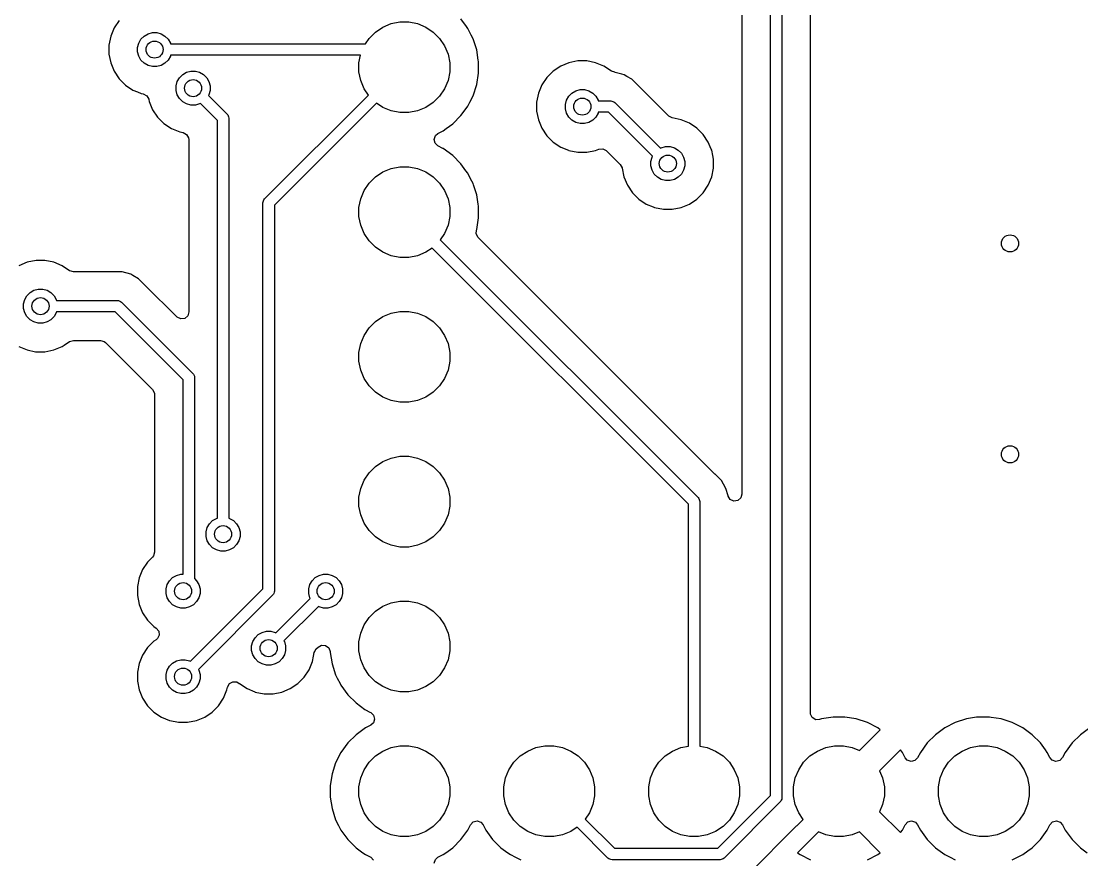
# Model space of a CAD drawing. Extents: x 2.56 to 8.39, y -5.65 to -1.26.
# Drawn here: x 4.908 to 5.64, y -5.107 to -4.528 of the extents above; entities that cross this region are included whole.
import ezdxf

# ---------------------------------------------------------------- set-up
doc = ezdxf.new("R2010")
doc.units = 0
doc.header["$MEASUREMENT"] = 0
doc.layers.add('BLACK', color=7, linetype='CONTINUOUS')

msp = doc.modelspace()

# ---------------------------------------------------------------- linework, layer by layer
at = {"layer": 'BLACK', "linetype": 'CONTINUOUS'}
for p, q in [((5.40545, -3.45236), (5.40545, -4.85422)), ((5.42516, -5.06247), (5.42516, -3.44886)), ((5.43303, -3.45049), (5.43303, -5.0641)), ((5.45274, -5.00532), (5.45274, -3.46067)), ((4.97552, -4.52715), (4.97207, -4.53232)), ((5.15246, -4.5351), (5.15759, -4.53167)), ((5.15759, -4.53167), (5.1633, -4.52931)), ((5.1633, -4.52931), (5.16935, -4.5281)), ((5.16935, -4.5281), (5.17553, -4.5281)), ((5.17553, -4.5281), (5.18158, -4.52931)), ((5.18158, -4.52931), (5.18729, -4.53167)), ((5.18729, -4.53167), (5.19242, -4.5351)), ((5.21527, -4.5313), (5.21149, -4.52609)), ((5.21623, -4.53261), (5.21527, -4.5313)), ((4.9697, -4.53805), (4.96848, -4.54414)), ((4.97207, -4.53232), (4.9697, -4.53805)), ((4.9697, -4.53805), (4.9697, -4.53805)), ((4.97207, -4.53232), (4.97207, -4.53232)), ((4.99063, -4.54005), (4.99281, -4.53787)), ((4.99281, -4.53787), (4.99548, -4.53633)), ((4.99548, -4.53633), (4.99846, -4.53553)), ((4.99846, -4.53553), (5.00154, -4.53553)), ((5.00154, -4.53553), (5.00452, -4.53633)), ((5.00452, -4.53633), (5.00719, -4.53787)), ((5.00719, -4.53787), (5.00937, -4.54005)), ((5.14809, -4.53947), (5.15246, -4.5351)), ((5.19242, -4.5351), (5.19679, -4.53947)), ((5.21856, -4.53719), (5.21623, -4.53261)), ((5.21989, -4.53979), (5.21856, -4.53719)), ((4.96848, -4.54414), (4.96848, -4.55035)), ((4.98829, -4.5457), (4.98909, -4.54272)), ((4.98829, -4.54879), (4.98829, -4.5457)), ((4.98909, -4.54272), (4.99063, -4.54005)), ((5.00937, -4.54005), (5.01091, -4.54272)), ((5.01091, -4.54272), (5.01107, -4.54331)), ((5.01107, -4.54331), (5.14553, -4.54331)), ((5.14553, -4.54331), (5.14809, -4.53947)), ((5.19679, -4.53947), (5.20022, -4.5446)), ((5.20022, -4.5446), (5.20258, -4.55031)), ((5.22238, -4.54746), (5.21989, -4.53979)), ((4.96848, -4.55035), (4.9697, -4.55644)), ((4.98909, -4.55176), (4.98829, -4.54879)), ((4.99063, -4.55443), (4.98909, -4.55176)), ((5.01091, -4.55176), (5.00937, -4.55443)), ((5.01107, -4.55118), (5.01091, -4.55176)), ((5.14213, -4.55118), (5.01107, -4.55118)), ((5.1411, -4.55636), (5.14213, -4.55118)), ((5.20258, -4.55031), (5.20379, -4.55636)), ((5.22349, -4.55449), (5.22238, -4.54746)), ((4.9697, -4.55644), (4.9697, -4.55644)), ((4.9697, -4.55644), (4.97207, -4.56217)), ((4.99281, -4.55661), (4.99063, -4.55443)), ((4.99548, -4.55816), (4.99281, -4.55661)), ((4.99846, -4.55895), (4.99548, -4.55816)), ((5.00154, -4.55895), (4.99846, -4.55895)), ((5.00452, -4.55816), (5.00154, -4.55895)), ((5.00719, -4.55661), (5.00452, -4.55816)), ((5.00937, -4.55443), (5.00719, -4.55661)), ((5.1411, -4.56254), (5.1411, -4.55636)), ((5.20379, -4.55636), (5.20379, -4.56254)), ((5.22364, -4.55542), (5.22349, -4.55449)), ((5.22364, -4.56348), (5.22364, -4.55542)), ((5.28035, -4.55869), (5.27519, -4.56213)), ((5.28608, -4.55631), (5.28035, -4.55869)), ((5.28035, -4.55869), (5.28035, -4.55869)), ((5.29217, -4.5551), (5.28608, -4.55631)), ((5.28608, -4.55631), (5.28608, -4.55631)), ((5.29838, -4.5551), (5.29217, -4.5551)), ((5.29217, -4.5551), (5.29217, -4.5551)), ((5.30447, -4.55631), (5.29838, -4.5551)), ((5.29838, -4.5551), (5.29838, -4.5551)), ((5.3102, -4.55869), (5.30447, -4.55631)), ((5.30447, -4.55631), (5.30447, -4.55631)), ((5.31539, -4.56215), (5.3102, -4.55869)), ((5.3102, -4.55869), (5.3102, -4.55869)), ((4.97207, -4.56217), (4.97207, -4.56217)), ((4.97207, -4.56217), (4.97552, -4.56733)), ((4.97552, -4.56733), (4.97552, -4.56733)), ((4.97552, -4.56733), (4.97991, -4.57172)), ((5.01569, -4.56933), (5.01723, -4.56666)), ((5.01723, -4.56666), (5.01941, -4.56448)), ((5.01941, -4.56448), (5.02208, -4.56294)), ((5.02208, -4.56294), (5.02506, -4.56214)), ((5.02506, -4.56214), (5.02815, -4.56214)), ((5.02815, -4.56214), (5.03112, -4.56294)), ((5.03112, -4.56294), (5.03379, -4.56448)), ((5.03379, -4.56448), (5.03597, -4.56666)), ((5.03597, -4.56666), (5.03752, -4.56933)), ((5.1423, -4.56859), (5.1411, -4.56254)), ((5.14466, -4.5743), (5.1423, -4.56859)), ((5.20258, -4.56859), (5.20022, -4.5743)), ((5.20379, -4.56254), (5.20258, -4.56859)), ((5.22238, -4.57144), (5.22364, -4.56348)), ((5.2708, -4.56652), (5.26735, -4.57169)), ((5.27519, -4.56213), (5.2708, -4.56652)), ((5.2708, -4.56652), (5.2708, -4.56652)), ((5.27519, -4.56213), (5.27519, -4.56213)), ((5.31546, -4.5622), (5.31539, -4.56215)), ((5.31776, -4.56287), (5.31546, -4.5622)), ((5.31776, -4.56293), (5.31776, -4.56287)), ((5.31807, -4.56297), (5.31776, -4.56293)), ((5.32261, -4.56419), (5.31807, -4.56297)), ((5.32409, -4.56458), (5.32261, -4.56419)), ((5.32606, -4.56572), (5.32409, -4.56458)), ((5.32948, -4.5677), (5.32606, -4.56572)), ((5.32606, -4.56572), (5.32606, -4.56572)), ((5.32606, -4.56572), (5.32606, -4.56572)), ((5.33416, -4.57238), (5.32948, -4.5677)), ((5.32948, -4.5677), (5.32948, -4.5677)), ((4.97991, -4.57172), (4.97991, -4.57172)), ((4.97991, -4.57172), (4.98507, -4.57517)), ((4.98507, -4.57517), (4.98507, -4.57517)), ((4.98507, -4.57517), (4.98818, -4.57646)), ((5.01489, -4.57231), (5.01569, -4.56933)), ((5.01489, -4.57539), (5.01489, -4.57231)), ((5.01569, -4.57837), (5.01489, -4.57539)), ((5.03752, -4.56933), (5.03831, -4.57231)), ((5.03831, -4.57539), (5.03752, -4.57837)), ((5.03831, -4.57231), (5.03831, -4.57539)), ((5.14761, -4.57871), (5.14466, -4.5743)), ((5.20022, -4.5743), (5.19679, -4.57943)), ((5.21989, -4.5791), (5.22238, -4.57144)), ((5.26735, -4.57169), (5.26497, -4.57742)), ((5.26735, -4.57169), (5.26735, -4.57169)), ((5.28809, -4.57724), (5.29076, -4.5757)), ((5.29076, -4.5757), (5.29373, -4.5749)), ((5.29373, -4.5749), (5.29682, -4.5749)), ((5.29682, -4.5749), (5.2998, -4.5757)), ((5.2998, -4.5757), (5.30247, -4.57724)), ((5.35491, -4.59313), (5.33416, -4.57238)), ((5.33416, -4.57238), (5.33416, -4.57238)), ((4.98818, -4.57646), (4.99081, -4.57755)), ((4.99081, -4.57755), (4.99219, -4.57782)), ((4.99219, -4.57782), (4.99463, -4.5791)), ((4.99463, -4.5791), (4.99599, -4.58149)), ((4.99599, -4.58149), (4.99602, -4.58166)), ((4.99602, -4.58166), (4.9963, -4.58304)), ((4.9963, -4.58304), (4.9963, -4.58304)), ((4.9963, -4.58304), (4.99867, -4.58878)), ((5.01723, -4.58104), (5.01569, -4.57837)), ((5.01941, -4.58322), (5.01723, -4.58104)), ((5.02208, -4.58476), (5.01941, -4.58322)), ((5.03752, -4.57837), (5.03721, -4.57889)), ((5.03721, -4.57889), (5.05007, -4.59174)), ((5.07596, -4.65037), (5.14761, -4.57871)), ((5.19679, -4.57943), (5.19242, -4.5838)), ((5.21765, -4.58351), (5.21989, -4.5791)), ((5.26497, -4.57742), (5.26376, -4.58351)), ((5.26497, -4.57742), (5.26497, -4.57742)), ((5.28357, -4.58507), (5.28436, -4.58209)), ((5.28436, -4.58209), (5.28591, -4.57942)), ((5.28591, -4.57942), (5.28809, -4.57724)), ((5.30247, -4.57724), (5.30465, -4.57942)), ((5.30465, -4.57942), (5.30619, -4.58209)), ((5.30619, -4.58209), (5.30634, -4.58268)), ((5.30634, -4.58268), (5.31496, -4.58268)), ((5.31496, -4.58268), (5.31573, -4.58275)), ((5.31573, -4.58275), (5.31715, -4.58334)), ((4.99867, -4.58878), (4.99867, -4.58878)), ((4.99867, -4.58878), (5.00212, -4.59394)), ((5.02506, -4.58556), (5.02208, -4.58476)), ((5.02815, -4.58556), (5.02506, -4.58556)), ((5.03112, -4.58476), (5.02815, -4.58556)), ((5.03165, -4.58446), (5.03112, -4.58476)), ((5.04335, -4.59616), (5.03165, -4.58446)), ((5.15318, -4.58428), (5.08268, -4.65478)), ((5.15759, -4.58723), (5.15318, -4.58428)), ((5.1633, -4.58959), (5.15759, -4.58723)), ((5.16935, -4.59079), (5.1633, -4.58959)), ((5.18158, -4.58959), (5.17553, -4.59079)), ((5.18729, -4.58723), (5.18158, -4.58959)), ((5.19242, -4.5838), (5.18729, -4.58723)), ((5.21149, -4.5928), (5.21442, -4.58878)), ((5.21442, -4.58878), (5.21623, -4.58628)), ((5.21623, -4.58628), (5.21765, -4.58351)), ((5.26376, -4.58351), (5.26376, -4.58972)), ((5.26376, -4.58972), (5.26497, -4.59581)), ((5.28357, -4.58816), (5.28357, -4.58507)), ((5.28436, -4.59113), (5.28357, -4.58816)), ((5.30634, -4.59055), (5.30619, -4.59113)), ((5.31333, -4.59055), (5.30634, -4.59055)), ((5.34372, -4.62094), (5.31333, -4.59055)), ((5.31715, -4.58334), (5.31774, -4.58383)), ((5.31774, -4.58383), (5.34929, -4.61537)), ((5.00212, -4.59394), (5.00212, -4.59394)), ((5.00212, -4.59394), (5.00651, -4.59833)), ((5.04335, -4.87082), (5.04335, -4.59616)), ((5.05007, -4.59174), (5.05056, -4.59234)), ((5.05056, -4.59234), (5.05114, -4.59376)), ((5.05114, -4.59376), (5.05122, -4.59453)), ((5.05122, -4.59453), (5.05122, -4.87082)), ((5.17553, -4.59079), (5.16935, -4.59079)), ((5.2058, -4.5985), (5.21149, -4.5928)), ((5.21149, -4.5928), (5.21149, -4.5928)), ((5.21149, -4.5928), (5.21149, -4.5928)), ((5.26497, -4.59581), (5.26497, -4.59581)), ((5.26497, -4.59581), (5.26735, -4.60154)), ((5.28591, -4.5938), (5.28436, -4.59113)), ((5.28809, -4.59598), (5.28591, -4.5938)), ((5.29076, -4.59753), (5.28809, -4.59598)), ((5.29373, -4.59832), (5.29076, -4.59753)), ((5.2998, -4.59753), (5.29682, -4.59832)), ((5.30247, -4.59598), (5.2998, -4.59753)), ((5.30465, -4.5938), (5.30247, -4.59598)), ((5.30619, -4.59113), (5.30465, -4.5938)), ((5.35497, -4.59319), (5.35491, -4.59313)), ((5.35741, -4.59446), (5.35497, -4.59319)), ((5.36352, -4.59568), (5.35741, -4.59446)), ((5.36926, -4.59806), (5.36352, -4.59568)), ((5.36352, -4.59568), (5.36352, -4.59568)), ((5.00651, -4.59833), (5.00651, -4.59833)), ((5.00651, -4.59833), (5.01168, -4.60178)), ((5.01168, -4.60178), (5.01168, -4.60178)), ((5.01168, -4.60178), (5.01741, -4.60415)), ((5.01741, -4.60415), (5.01741, -4.60415)), ((5.01741, -4.60415), (5.01971, -4.60461)), ((5.01971, -4.60461), (5.02215, -4.60589)), ((5.19385, -4.60664), (5.19563, -4.6051)), ((5.19563, -4.6051), (5.19928, -4.60324)), ((5.19928, -4.60324), (5.20129, -4.60178)), ((5.20129, -4.60178), (5.2058, -4.5985)), ((5.2058, -4.5985), (5.2058, -4.5985)), ((5.2058, -4.5985), (5.2058, -4.5985)), ((5.26735, -4.60154), (5.26735, -4.60154)), ((5.26735, -4.60154), (5.2708, -4.6067)), ((5.29682, -4.59832), (5.29373, -4.59832)), ((5.37442, -4.6015), (5.36926, -4.59806)), ((5.36926, -4.59806), (5.36926, -4.59806)), ((5.37881, -4.60589), (5.37442, -4.6015)), ((5.37442, -4.6015), (5.37442, -4.6015)), ((5.02215, -4.60589), (5.02351, -4.60828)), ((5.02351, -4.60828), (5.02364, -4.6094)), ((5.02364, -4.6094), (5.02364, -4.72842)), ((5.19297, -4.60924), (5.19385, -4.60664)), ((5.19363, -4.61191), (5.19297, -4.60924)), ((5.19563, -4.6138), (5.19363, -4.61191)), ((5.2708, -4.6067), (5.2708, -4.6067)), ((5.2708, -4.6067), (5.27519, -4.61109)), ((5.27519, -4.61109), (5.27519, -4.61109)), ((5.27519, -4.61109), (5.28035, -4.61454)), ((5.38226, -4.61106), (5.37881, -4.60589)), ((5.37881, -4.60589), (5.37881, -4.60589)), ((5.38435, -4.61609), (5.38226, -4.61106)), ((5.38226, -4.61106), (5.38226, -4.61106)), ((5.19902, -4.61553), (5.19563, -4.6138)), ((5.19928, -4.61566), (5.19902, -4.61553)), ((5.2058, -4.62039), (5.19928, -4.61566)), ((5.28035, -4.61454), (5.28035, -4.61454)), ((5.28035, -4.61454), (5.28577, -4.61679)), ((5.28577, -4.61679), (5.28608, -4.61692)), ((5.28608, -4.61692), (5.29217, -4.61813)), ((5.29217, -4.61813), (5.29217, -4.61813)), ((5.29217, -4.61813), (5.29217, -4.61813)), ((5.29217, -4.61813), (5.29838, -4.61813)), ((5.29838, -4.61813), (5.30447, -4.61692)), ((5.29838, -4.61813), (5.29838, -4.61813)), ((5.30447, -4.61692), (5.30666, -4.61601)), ((5.30666, -4.61601), (5.3094, -4.61572)), ((5.3094, -4.61572), (5.31186, -4.61695)), ((5.31186, -4.61695), (5.31198, -4.61707)), ((5.31198, -4.61707), (5.32147, -4.62656)), ((5.34929, -4.61537), (5.34981, -4.61507)), ((5.34981, -4.61507), (5.35279, -4.61427)), ((5.35279, -4.61427), (5.35587, -4.61427)), ((5.35587, -4.61427), (5.35885, -4.61507)), ((5.35885, -4.61507), (5.36152, -4.61661)), ((5.36152, -4.61661), (5.3637, -4.61879)), ((5.3637, -4.61879), (5.36524, -4.62146)), ((5.38464, -4.61679), (5.38435, -4.61609)), ((5.38535, -4.6204), (5.38464, -4.61679)), ((5.21149, -4.62609), (5.2058, -4.62039)), ((5.21496, -4.63087), (5.21149, -4.62609)), ((5.32147, -4.62656), (5.32279, -4.62898)), ((5.34262, -4.62444), (5.34342, -4.62146)), ((5.34262, -4.62753), (5.34262, -4.62444)), ((5.34342, -4.62146), (5.34372, -4.62094)), ((5.36524, -4.62146), (5.36604, -4.62444)), ((5.36604, -4.62444), (5.36604, -4.62753)), ((5.38585, -4.62288), (5.38535, -4.6204)), ((5.38585, -4.62909), (5.38585, -4.62288)), ((5.38585, -4.62288), (5.38585, -4.62288)), ((5.38585, -4.62288), (5.38585, -4.62288)), ((5.15246, -4.6351), (5.15759, -4.63167)), ((5.15759, -4.63167), (5.1633, -4.62931)), ((5.1633, -4.62931), (5.16935, -4.6281)), ((5.16935, -4.6281), (5.17553, -4.6281)), ((5.17553, -4.6281), (5.18158, -4.62931)), ((5.18158, -4.62931), (5.18729, -4.63167)), ((5.18729, -4.63167), (5.19242, -4.6351)), ((5.21623, -4.63261), (5.21496, -4.63087)), ((5.2182, -4.63648), (5.21623, -4.63261)), ((5.32279, -4.62898), (5.32281, -4.62906)), ((5.32281, -4.62906), (5.32403, -4.63518)), ((5.34342, -4.6305), (5.34262, -4.62753)), ((5.34496, -4.63317), (5.34342, -4.6305)), ((5.34714, -4.63535), (5.34496, -4.63317)), ((5.3637, -4.63317), (5.36152, -4.63535)), ((5.36524, -4.6305), (5.3637, -4.63317)), ((5.36604, -4.62753), (5.36524, -4.6305)), ((5.38464, -4.63518), (5.38585, -4.62909)), ((5.14466, -4.6446), (5.14809, -4.63947)), ((5.14809, -4.63947), (5.15246, -4.6351)), ((5.19242, -4.6351), (5.19679, -4.63947)), ((5.19679, -4.63947), (5.20022, -4.6446)), ((5.21989, -4.63979), (5.2182, -4.63648)), ((5.22015, -4.64059), (5.21989, -4.63979)), ((5.21989, -4.63979), (5.21989, -4.63979)), ((5.21989, -4.63979), (5.21989, -4.63979)), ((5.22238, -4.64746), (5.22015, -4.64059)), ((5.32403, -4.63518), (5.32403, -4.63518)), ((5.32403, -4.63518), (5.3264, -4.64091)), ((5.3264, -4.64091), (5.3264, -4.64091)), ((5.3264, -4.64091), (5.32985, -4.64607)), ((5.34981, -4.6369), (5.34714, -4.63535)), ((5.35279, -4.63769), (5.34981, -4.6369)), ((5.35587, -4.63769), (5.35279, -4.63769)), ((5.35885, -4.6369), (5.35587, -4.63769)), ((5.36152, -4.63535), (5.35885, -4.6369)), ((5.37881, -4.64607), (5.38226, -4.64091)), ((5.38226, -4.64091), (5.38464, -4.63518)), ((5.1423, -4.65031), (5.14466, -4.6446)), ((5.20022, -4.6446), (5.20258, -4.65031)), ((5.2234, -4.65391), (5.22238, -4.64746)), ((5.32985, -4.64607), (5.32985, -4.64607)), ((5.32985, -4.64607), (5.33424, -4.65046)), ((5.37442, -4.65046), (5.37881, -4.64607)), ((5.0748, -4.65315), (5.07488, -4.65238)), ((5.0748, -4.91963), (5.0748, -4.65315)), ((5.07488, -4.65238), (5.07547, -4.65096)), ((5.07547, -4.65096), (5.07596, -4.65037)), ((5.08268, -4.65478), (5.08268, -4.92126)), ((5.1411, -4.65636), (5.1423, -4.65031)), ((5.1411, -4.66254), (5.1411, -4.65636)), ((5.20258, -4.65031), (5.20379, -4.65636)), ((5.20379, -4.65636), (5.20379, -4.66254)), ((5.22364, -4.65542), (5.2234, -4.65391)), ((5.22364, -4.66348), (5.22364, -4.65542)), ((5.33424, -4.65046), (5.33424, -4.65046)), ((5.33424, -4.65046), (5.3394, -4.65391)), ((5.3394, -4.65391), (5.3394, -4.65391)), ((5.3394, -4.65391), (5.34413, -4.65587)), ((5.34413, -4.65587), (5.34514, -4.65629)), ((5.34514, -4.65629), (5.35123, -4.6575)), ((5.35743, -4.6575), (5.36352, -4.65629)), ((5.36352, -4.65629), (5.36926, -4.65391)), ((5.36926, -4.65391), (5.37442, -4.65046)), ((5.1423, -4.66859), (5.1411, -4.66254)), ((5.20379, -4.66254), (5.20258, -4.66859)), ((5.22238, -4.67144), (5.22364, -4.66348)), ((5.35123, -4.6575), (5.35123, -4.6575)), ((5.35123, -4.6575), (5.35123, -4.6575)), ((5.35123, -4.6575), (5.35743, -4.6575)), ((5.35743, -4.6575), (5.35743, -4.6575)), ((5.14466, -4.6743), (5.1423, -4.66859)), ((5.20258, -4.66859), (5.20022, -4.6743)), ((5.14809, -4.67943), (5.14466, -4.6743)), ((5.20022, -4.6743), (5.19727, -4.67871)), ((5.22207, -4.67455), (5.2222, -4.672)), ((5.22339, -4.67696), (5.22207, -4.67455)), ((5.2222, -4.672), (5.22238, -4.67144)), ((5.38679, -4.84036), (5.22339, -4.67696)), ((5.15246, -4.6838), (5.14809, -4.67943)), ((5.15759, -4.68723), (5.15246, -4.6838)), ((5.1917, -4.68428), (5.18729, -4.68723)), ((5.3685, -4.86108), (5.1917, -4.68428)), ((5.19727, -4.67871), (5.37522, -4.85666)), ((4.91816, -4.69289), (4.91207, -4.6941)), ((4.92436, -4.69289), (4.91816, -4.69289)), ((4.91816, -4.69289), (4.91816, -4.69289)), ((4.93045, -4.6941), (4.92436, -4.69289)), ((4.92436, -4.69289), (4.92436, -4.69289)), ((5.1633, -4.68959), (5.15759, -4.68723)), ((5.16935, -4.69079), (5.1633, -4.68959)), ((5.17553, -4.69079), (5.16935, -4.69079)), ((5.18158, -4.68959), (5.17553, -4.69079)), ((5.18729, -4.68723), (5.18158, -4.68959)), ((4.91207, -4.6941), (4.90633, -4.69648)), ((4.91207, -4.6941), (4.91207, -4.6941)), ((4.93619, -4.69648), (4.93045, -4.6941)), ((4.93045, -4.6941), (4.93045, -4.6941)), ((4.94137, -4.69994), (4.93619, -4.69648)), ((4.93619, -4.69648), (4.93619, -4.69648)), ((4.94145, -4.69999), (4.94137, -4.69994)), ((4.94409, -4.70077), (4.94145, -4.69999)), ((4.971, -4.70077), (4.94409, -4.70077)), ((4.97129, -4.70077), (4.971, -4.70077)), ((4.971, -4.70077), (4.971, -4.70077)), ((4.97752, -4.70077), (4.97129, -4.70077)), ((4.98353, -4.70238), (4.97752, -4.70077)), ((4.98502, -4.70324), (4.98353, -4.70238)), ((4.98892, -4.70549), (4.98502, -4.70324)), ((4.9936, -4.71017), (4.98892, -4.70549)), ((4.98892, -4.70549), (4.98892, -4.70549)), ((4.91189, -4.71722), (4.91407, -4.71504)), ((4.91407, -4.71504), (4.91674, -4.7135)), ((4.91674, -4.7135), (4.91972, -4.7127)), ((4.91972, -4.7127), (4.9228, -4.7127)), ((4.9228, -4.7127), (4.92578, -4.7135)), ((4.92578, -4.7135), (4.92845, -4.71504)), ((4.92845, -4.71504), (4.93063, -4.71722)), ((5.01531, -4.73188), (4.9936, -4.71017)), ((4.9936, -4.71017), (4.9936, -4.71017)), ((4.90955, -4.72287), (4.91035, -4.71989)), ((4.91035, -4.71989), (4.91189, -4.71722)), ((4.93063, -4.71722), (4.93217, -4.71989)), ((4.93217, -4.71989), (4.93233, -4.72047)), ((4.93233, -4.72047), (4.97441, -4.72047)), ((4.97441, -4.72047), (4.97518, -4.72055)), ((4.97518, -4.72055), (4.97659, -4.72114)), ((4.97659, -4.72114), (4.97719, -4.72163)), ((4.97719, -4.72163), (5.02645, -4.77088)), ((4.90955, -4.72595), (4.90955, -4.72287)), ((4.91035, -4.72893), (4.90955, -4.72595)), ((4.91189, -4.7316), (4.91035, -4.72893)), ((4.93217, -4.72893), (4.93063, -4.7316)), ((4.93233, -4.72835), (4.93217, -4.72893)), ((4.97278, -4.72835), (4.93233, -4.72835)), ((5.01972, -4.77529), (4.97278, -4.72835)), ((5.02364, -4.72842), (5.02287, -4.73106)), ((5.15759, -4.73167), (5.1633, -4.72931)), ((5.1633, -4.72931), (5.16935, -4.7281)), ((5.16935, -4.7281), (5.17553, -4.7281)), ((5.17553, -4.7281), (5.18158, -4.72931)), ((5.18158, -4.72931), (5.18729, -4.73167)), ((4.91407, -4.73378), (4.91189, -4.7316)), ((4.91674, -4.73532), (4.91407, -4.73378)), ((4.91972, -4.73612), (4.91674, -4.73532)), ((4.9228, -4.73612), (4.91972, -4.73612)), ((4.92578, -4.73532), (4.9228, -4.73612)), ((4.92845, -4.73378), (4.92578, -4.73532)), ((4.93063, -4.7316), (4.92845, -4.73378)), ((5.01556, -4.73211), (5.01531, -4.73188)), ((5.01807, -4.73326), (5.01556, -4.73211)), ((5.02079, -4.73286), (5.01807, -4.73326)), ((5.02287, -4.73106), (5.02079, -4.73286)), ((5.14809, -4.73947), (5.15246, -4.7351)), ((5.15246, -4.7351), (5.15759, -4.73167)), ((5.18729, -4.73167), (5.19242, -4.7351)), ((5.19242, -4.7351), (5.19679, -4.73947)), ((5.14466, -4.7446), (5.14809, -4.73947)), ((5.19679, -4.73947), (5.20022, -4.7446)), ((4.93619, -4.75234), (4.93755, -4.75143)), ((4.93755, -4.75143), (4.94137, -4.74887)), ((4.94137, -4.74887), (4.944, -4.74805)), ((4.944, -4.74805), (4.94409, -4.74805)), ((4.94409, -4.74805), (4.96259, -4.74805)), ((4.96259, -4.74805), (4.96523, -4.74883)), ((4.96523, -4.74883), (4.96604, -4.74948)), ((4.96604, -4.74948), (4.99859, -4.78203)), ((5.1411, -4.75636), (5.1423, -4.75031)), ((5.1423, -4.75031), (5.14466, -4.7446)), ((5.20022, -4.7446), (5.20258, -4.75031)), ((5.20258, -4.75031), (5.20379, -4.75636)), ((4.90633, -4.75234), (4.91207, -4.75471)), ((4.91207, -4.75471), (4.91207, -4.75471)), ((4.91207, -4.75471), (4.91788, -4.75587)), ((4.91788, -4.75587), (4.91816, -4.75593)), ((4.91816, -4.75593), (4.91816, -4.75593)), ((4.91816, -4.75593), (4.91816, -4.75593)), ((4.91816, -4.75593), (4.92436, -4.75593)), ((4.92436, -4.75593), (4.93045, -4.75471)), ((4.92436, -4.75593), (4.92436, -4.75593)), ((4.93045, -4.75471), (4.93516, -4.75276)), ((4.93516, -4.75276), (4.93619, -4.75234)), ((4.93619, -4.75234), (4.93619, -4.75234)), ((4.93619, -4.75234), (4.93619, -4.75234)), ((5.1411, -4.76254), (5.1411, -4.75636)), ((5.20379, -4.75636), (5.20379, -4.76254)), ((5.1423, -4.76859), (5.1411, -4.76254)), ((5.20379, -4.76254), (5.20258, -4.76859)), ((5.02645, -4.77088), (5.02693, -4.77148)), ((5.02693, -4.77148), (5.02752, -4.7729)), ((5.02752, -4.7729), (5.0276, -4.77366)), ((5.14466, -4.7743), (5.1423, -4.76859)), ((5.20258, -4.76859), (5.20022, -4.7743)), ((5.01972, -4.90955), (5.01972, -4.77529)), ((5.0276, -4.77366), (5.0276, -4.91261)), ((5.14809, -4.77943), (5.14466, -4.7743)), ((5.15246, -4.7838), (5.14809, -4.77943)), ((5.19679, -4.77943), (5.19242, -4.7838)), ((5.20022, -4.7743), (5.19679, -4.77943)), ((4.99859, -4.78203), (4.99991, -4.78444)), ((4.99991, -4.78444), (5.00002, -4.78548)), ((5.00002, -4.78548), (5.00002, -4.89433)), ((5.15759, -4.78723), (5.15246, -4.7838)), ((5.1633, -4.78959), (5.15759, -4.78723)), ((5.18729, -4.78723), (5.18158, -4.78959)), ((5.19242, -4.7838), (5.18729, -4.78723)), ((5.16935, -4.79079), (5.1633, -4.78959)), ((5.17553, -4.79079), (5.16935, -4.79079)), ((5.18158, -4.78959), (5.17553, -4.79079)), ((5.15246, -4.8351), (5.15759, -4.83167)), ((5.15759, -4.83167), (5.1633, -4.82931)), ((5.1633, -4.82931), (5.16935, -4.8281)), ((5.16935, -4.8281), (5.17553, -4.8281)), ((5.17553, -4.8281), (5.18158, -4.82931)), ((5.18158, -4.82931), (5.18729, -4.83167)), ((5.18729, -4.83167), (5.19242, -4.8351)), ((5.14466, -4.8446), (5.14809, -4.83947)), ((5.14809, -4.83947), (5.15246, -4.8351)), ((5.19242, -4.8351), (5.19679, -4.83947)), ((5.19679, -4.83947), (5.20022, -4.8446)), ((5.1423, -4.85031), (5.14466, -4.8446)), ((5.20022, -4.8446), (5.20258, -4.85031)), ((5.38696, -4.84053), (5.38679, -4.84036)), ((5.38679, -4.84036), (5.38679, -4.84036)), ((5.39136, -4.84493), (5.38696, -4.84053)), ((5.38696, -4.84053), (5.38696, -4.84053)), ((5.39278, -4.84739), (5.39136, -4.84493)), ((5.1411, -4.85636), (5.1423, -4.85031)), ((5.20258, -4.85031), (5.20379, -4.85636)), ((5.39447, -4.85032), (5.39278, -4.84739)), ((5.39586, -4.85549), (5.39447, -4.85032)), ((5.1411, -4.86254), (5.1411, -4.85636)), ((5.20379, -4.85636), (5.20379, -4.86254)), ((5.3685, -5.02827), (5.3685, -4.86108)), ((5.37522, -4.85666), (5.37571, -4.85726)), ((5.37571, -4.85726), (5.3763, -4.85868)), ((5.3763, -4.85868), (5.37638, -4.85945)), ((5.37638, -4.85945), (5.37638, -5.02827)), ((5.39589, -4.8556), (5.39586, -4.85549)), ((5.39737, -4.85791), (5.39589, -4.8556)), ((5.39988, -4.85906), (5.39737, -4.85791)), ((5.4026, -4.85866), (5.39988, -4.85906)), ((5.40468, -4.85686), (5.4026, -4.85866)), ((5.40545, -4.85422), (5.40468, -4.85686)), ((5.1423, -4.86859), (5.1411, -4.86254)), ((5.14466, -4.8743), (5.1423, -4.86859)), ((5.20258, -4.86859), (5.20022, -4.8743)), ((5.20379, -4.86254), (5.20258, -4.86859)), ((5.03637, -4.87737), (5.03791, -4.8747)), ((5.03791, -4.8747), (5.04009, -4.87252)), ((5.04009, -4.87252), (5.04276, -4.87098)), ((5.04276, -4.87098), (5.04335, -4.87082)), ((5.05122, -4.87082), (5.0518, -4.87098)), ((5.0518, -4.87098), (5.05447, -4.87252)), ((5.05447, -4.87252), (5.05665, -4.8747)), ((5.05665, -4.8747), (5.0582, -4.87737)), ((5.14809, -4.87943), (5.14466, -4.8743)), ((5.20022, -4.8743), (5.19679, -4.87943)), ((5.03557, -4.88035), (5.03637, -4.87737)), ((5.03557, -4.88343), (5.03557, -4.88035)), ((5.03637, -4.88641), (5.03557, -4.88343)), ((5.0582, -4.87737), (5.05899, -4.88035)), ((5.05899, -4.88343), (5.0582, -4.88641)), ((5.05899, -4.88035), (5.05899, -4.88343)), ((5.15246, -4.8838), (5.14809, -4.87943)), ((5.19679, -4.87943), (5.19242, -4.8838)), ((5.03791, -4.88908), (5.03637, -4.88641)), ((5.04009, -4.89126), (5.03791, -4.88908)), ((5.05665, -4.88908), (5.05447, -4.89126)), ((5.0582, -4.88641), (5.05665, -4.88908)), ((5.15759, -4.88723), (5.15246, -4.8838)), ((5.1633, -4.88959), (5.15759, -4.88723)), ((5.16935, -4.89079), (5.1633, -4.88959)), ((5.18158, -4.88959), (5.17553, -4.89079)), ((5.18729, -4.88723), (5.18158, -4.88959)), ((5.19242, -4.8838), (5.18729, -4.88723)), ((4.99859, -4.89779), (4.99521, -4.90117)), ((4.99924, -4.89697), (4.99859, -4.89779)), ((5.00002, -4.89433), (4.99924, -4.89697)), ((5.04276, -4.8928), (5.04009, -4.89126)), ((5.04574, -4.8936), (5.04276, -4.8928)), ((5.04883, -4.8936), (5.04574, -4.8936)), ((5.0518, -4.8928), (5.04883, -4.8936)), ((5.05447, -4.89126), (5.0518, -4.8928)), ((5.17553, -4.89079), (5.16935, -4.89079)), ((4.99521, -4.90117), (4.99176, -4.90633)), ((4.99521, -4.90117), (4.99521, -4.90117)), ((4.98938, -4.91207), (4.98817, -4.91816)), ((4.99176, -4.90633), (4.98938, -4.91207)), ((4.98938, -4.91207), (4.98938, -4.91207)), ((4.99176, -4.90633), (4.99176, -4.90633)), ((5.01031, -4.91407), (5.01249, -4.91189)), ((5.01249, -4.91189), (5.01517, -4.91035)), ((5.01517, -4.91035), (5.01814, -4.90955)), ((5.01814, -4.90955), (5.01972, -4.90955)), ((5.0276, -4.91261), (5.02906, -4.91407)), ((5.10874, -4.91407), (5.11092, -4.91189)), ((5.11092, -4.91189), (5.11359, -4.91035)), ((5.11359, -4.91035), (5.11657, -4.90955)), ((5.11657, -4.90955), (5.11965, -4.90955)), ((5.11965, -4.90955), (5.12263, -4.91035)), ((5.12263, -4.91035), (5.1253, -4.91189)), ((5.1253, -4.91189), (5.12748, -4.91407)), ((4.98817, -4.91816), (4.98817, -4.92436)), ((5.00798, -4.91972), (5.00877, -4.91674)), ((5.00798, -4.9228), (5.00798, -4.91972)), ((5.00877, -4.91674), (5.01031, -4.91407)), ((5.02473, -4.9697), (5.0748, -4.91963)), ((5.02906, -4.91407), (5.0306, -4.91674)), ((5.0306, -4.91674), (5.03139, -4.91972)), ((5.03139, -4.91972), (5.03139, -4.9228)), ((5.1064, -4.91972), (5.1072, -4.91674)), ((5.1064, -4.9228), (5.1064, -4.91972)), ((5.1072, -4.91674), (5.10874, -4.91407)), ((5.12748, -4.91407), (5.12902, -4.91674)), ((5.12902, -4.91674), (5.12982, -4.91972)), ((5.12982, -4.91972), (5.12982, -4.9228)), ((4.98817, -4.92436), (4.98938, -4.93045)), ((5.00877, -4.92578), (5.00798, -4.9228)), ((5.01031, -4.92845), (5.00877, -4.92578)), ((5.0306, -4.92578), (5.02906, -4.92845)), ((5.08152, -4.92404), (5.0303, -4.97527)), ((5.03139, -4.9228), (5.0306, -4.92578)), ((5.08201, -4.92345), (5.08152, -4.92404)), ((5.08228, -4.9228), (5.08201, -4.92345)), ((5.0826, -4.92203), (5.08228, -4.9228)), ((5.08268, -4.92126), (5.0826, -4.92203)), ((5.08378, -4.95002), (5.1075, -4.9263)), ((5.1072, -4.92578), (5.1064, -4.9228)), ((5.1075, -4.9263), (5.1072, -4.92578)), ((5.12902, -4.92578), (5.12748, -4.92845)), ((5.12982, -4.9228), (5.12902, -4.92578)), ((4.98938, -4.93045), (4.98938, -4.93045)), ((4.98938, -4.93045), (4.99176, -4.93619)), ((5.01249, -4.93063), (5.01031, -4.92845)), ((5.01517, -4.93217), (5.01249, -4.93063)), ((5.01814, -4.93297), (5.01517, -4.93217)), ((5.02123, -4.93297), (5.01814, -4.93297)), ((5.0242, -4.93217), (5.02123, -4.93297)), ((5.02688, -4.93063), (5.0242, -4.93217)), ((5.02906, -4.92845), (5.02688, -4.93063)), ((5.11307, -4.93187), (5.08935, -4.95559)), ((5.11359, -4.93217), (5.11307, -4.93187)), ((5.11657, -4.93297), (5.11359, -4.93217)), ((5.11965, -4.93297), (5.11657, -4.93297)), ((5.12263, -4.93217), (5.11965, -4.93297)), ((5.1253, -4.93063), (5.12263, -4.93217)), ((5.12748, -4.92845), (5.1253, -4.93063)), ((5.15246, -4.9351), (5.15759, -4.93167)), ((5.15759, -4.93167), (5.1633, -4.92931)), ((5.1633, -4.92931), (5.16935, -4.9281)), ((5.16935, -4.9281), (5.17553, -4.9281)), ((5.17553, -4.9281), (5.18158, -4.92931)), ((5.18158, -4.92931), (5.18729, -4.93167)), ((5.18729, -4.93167), (5.19242, -4.9351)), ((4.99176, -4.93619), (4.99176, -4.93619)), ((4.99176, -4.93619), (4.99521, -4.94135)), ((4.99521, -4.94135), (4.99521, -4.94135)), ((4.99521, -4.94135), (4.99959, -4.94574)), ((5.14466, -4.9446), (5.14809, -4.93947)), ((5.14809, -4.93947), (5.15246, -4.9351)), ((5.19242, -4.9351), (5.19679, -4.93947)), ((5.19679, -4.93947), (5.20022, -4.9446)), ((4.99959, -4.94574), (5.00107, -4.94673)), ((5.00107, -4.94673), (5.00284, -4.94884)), ((5.00284, -4.94884), (5.00318, -4.95157)), ((5.07422, -4.94972), (5.0772, -4.94892)), ((5.0772, -4.94892), (5.08028, -4.94892)), ((5.08028, -4.94892), (5.08326, -4.94972)), ((5.1423, -4.95031), (5.14466, -4.9446)), ((5.20022, -4.9446), (5.20258, -4.95031)), ((4.99959, -4.95584), (4.99521, -4.96022)), ((5.00107, -4.95485), (4.99959, -4.95584)), ((5.00199, -4.95405), (5.00107, -4.95485)), ((5.00318, -4.95157), (5.00199, -4.95405)), ((5.06703, -4.95909), (5.06783, -4.95611)), ((5.06783, -4.95611), (5.06937, -4.95344)), ((5.06937, -4.95344), (5.07155, -4.95126)), ((5.07155, -4.95126), (5.07422, -4.94972)), ((5.08326, -4.94972), (5.08378, -4.95002)), ((5.08935, -4.95559), (5.08965, -4.95611)), ((5.08965, -4.95611), (5.09045, -4.95909)), ((5.1411, -4.95636), (5.1423, -4.95031)), ((5.1411, -4.96254), (5.1411, -4.95636)), ((5.20258, -4.95031), (5.20379, -4.95636)), ((5.20379, -4.95636), (5.20379, -4.96254)), ((4.99521, -4.96022), (4.99176, -4.96539)), ((4.99521, -4.96022), (4.99521, -4.96022)), ((5.06703, -4.96217), (5.06703, -4.95909)), ((5.06783, -4.96515), (5.06703, -4.96217)), ((5.09045, -4.96217), (5.08965, -4.96515)), ((5.09045, -4.95909), (5.09045, -4.96217)), ((5.10978, -4.96611), (5.11026, -4.96371)), ((5.11026, -4.96371), (5.11061, -4.96305)), ((5.11061, -4.96305), (5.11076, -4.96232)), ((5.11076, -4.96232), (5.1115, -4.96133)), ((5.1115, -4.96133), (5.11154, -4.96127)), ((5.11154, -4.96127), (5.1116, -4.96121)), ((5.1116, -4.96121), (5.11291, -4.9599)), ((5.11291, -4.9599), (5.11532, -4.95858)), ((5.11532, -4.95858), (5.11806, -4.95878)), ((5.11806, -4.95878), (5.12027, -4.96042)), ((5.12027, -4.96042), (5.12123, -4.963)), ((5.12123, -4.963), (5.12124, -4.96335)), ((5.12124, -4.96335), (5.12124, -4.96348)), ((5.12124, -4.96348), (5.12128, -4.96373)), ((5.12128, -4.96373), (5.1225, -4.97144)), ((5.1423, -4.96859), (5.1411, -4.96254)), ((5.20379, -4.96254), (5.20258, -4.96859)), ((4.98938, -4.97112), (4.98817, -4.97721)), ((4.99176, -4.96539), (4.98938, -4.97112)), ((4.98938, -4.97112), (4.98938, -4.97112)), ((4.99176, -4.96539), (4.99176, -4.96539)), ((5.01031, -4.97312), (5.01249, -4.97094)), ((5.01249, -4.97094), (5.01517, -4.9694)), ((5.01517, -4.9694), (5.01814, -4.96861)), ((5.01814, -4.96861), (5.02123, -4.96861)), ((5.02123, -4.96861), (5.0242, -4.9694)), ((5.0242, -4.9694), (5.02473, -4.9697)), ((5.06937, -4.96782), (5.06783, -4.96515)), ((5.07155, -4.97), (5.06937, -4.96782)), ((5.07422, -4.97154), (5.07155, -4.97)), ((5.08593, -4.97), (5.08326, -4.97154)), ((5.08811, -4.96782), (5.08593, -4.97)), ((5.08965, -4.96515), (5.08811, -4.96782)), ((5.10667, -4.97556), (5.10904, -4.96982)), ((5.10904, -4.96982), (5.10978, -4.96611)), ((5.14466, -4.9743), (5.1423, -4.96859)), ((5.20258, -4.96859), (5.20022, -4.9743)), ((4.98817, -4.97721), (4.98817, -4.98342)), ((5.00798, -4.97877), (5.00877, -4.9758)), ((5.00877, -4.9758), (5.01031, -4.97312)), ((5.0303, -4.97527), (5.0306, -4.9758)), ((5.0306, -4.9758), (5.03139, -4.97877)), ((5.0772, -4.97234), (5.07422, -4.97154)), ((5.08028, -4.97234), (5.0772, -4.97234)), ((5.08326, -4.97154), (5.08028, -4.97234)), ((5.10322, -4.98072), (5.10667, -4.97556)), ((5.1225, -4.97144), (5.12499, -4.9791)), ((5.14809, -4.97943), (5.14466, -4.9743)), ((5.20022, -4.9743), (5.19679, -4.97943)), ((4.98817, -4.98342), (4.98938, -4.98951)), ((5.00798, -4.98186), (5.00798, -4.97877)), ((5.00877, -4.98483), (5.00798, -4.98186)), ((5.01031, -4.98751), (5.00877, -4.98483)), ((5.0306, -4.98483), (5.02906, -4.98751)), ((5.03139, -4.98186), (5.0306, -4.98483)), ((5.03139, -4.97877), (5.03139, -4.98186)), ((5.05037, -4.98757), (5.05165, -4.98514)), ((5.05165, -4.98514), (5.05404, -4.98378)), ((5.05404, -4.98378), (5.05679, -4.98392)), ((5.05679, -4.98392), (5.05845, -4.98497)), ((5.05845, -4.98497), (5.05846, -4.98496)), ((5.05846, -4.98496), (5.05858, -4.98505)), ((5.05858, -4.98505), (5.05861, -4.98507)), ((5.05861, -4.98507), (5.05865, -4.98511)), ((5.05865, -4.98511), (5.05865, -4.98511)), ((5.05865, -4.98511), (5.06381, -4.98856)), ((5.09367, -4.98856), (5.09883, -4.98511)), ((5.09883, -4.98511), (5.10322, -4.98072)), ((5.12499, -4.9791), (5.12616, -4.9814)), ((5.12616, -4.9814), (5.12807, -4.98514)), ((5.12807, -4.98514), (5.12865, -4.98628)), ((5.15246, -4.9838), (5.14809, -4.97943)), ((5.15759, -4.98723), (5.15246, -4.9838)), ((5.19242, -4.9838), (5.18729, -4.98723)), ((5.19679, -4.97943), (5.19242, -4.9838)), ((4.98938, -4.98951), (4.98938, -4.98951)), ((4.98938, -4.98951), (4.99176, -4.99524)), ((5.01249, -4.98969), (5.01031, -4.98751)), ((5.01517, -4.99123), (5.01249, -4.98969)), ((5.01814, -4.99202), (5.01517, -4.99123)), ((5.02123, -4.99202), (5.01814, -4.99202)), ((5.0242, -4.99123), (5.02123, -4.99202)), ((5.02688, -4.98969), (5.0242, -4.99123)), ((5.02906, -4.98751), (5.02688, -4.98969)), ((5.04761, -4.99524), (5.04999, -4.98951)), ((5.04999, -4.98951), (5.05037, -4.98757)), ((5.06381, -4.98856), (5.06381, -4.98856)), ((5.06381, -4.98856), (5.06924, -4.99081)), ((5.06924, -4.99081), (5.06955, -4.99093)), ((5.06955, -4.99093), (5.07564, -4.99215)), ((5.07564, -4.99215), (5.07564, -4.99215)), ((5.07564, -4.99215), (5.07564, -4.99215)), ((5.07564, -4.99215), (5.08184, -4.99215)), ((5.08184, -4.99215), (5.08793, -4.99093)), ((5.08184, -4.99215), (5.08184, -4.99215)), ((5.08793, -4.99093), (5.09367, -4.98856)), ((5.12865, -4.98628), (5.13339, -4.9928)), ((5.13339, -4.9928), (5.13909, -4.9985)), ((5.1633, -4.98959), (5.15759, -4.98723)), ((5.16935, -4.99079), (5.1633, -4.98959)), ((5.17553, -4.99079), (5.16935, -4.99079)), ((5.18158, -4.98959), (5.17553, -4.99079)), ((5.18729, -4.98723), (5.18158, -4.98959)), ((4.99176, -4.99524), (4.99176, -4.99524)), ((4.99176, -4.99524), (4.99521, -5.00041)), ((4.99521, -5.00041), (4.99521, -5.00041)), ((4.99521, -5.00041), (4.99959, -5.00479)), ((5.03978, -5.00479), (5.04416, -5.00041)), ((5.04416, -5.00041), (5.04759, -4.99528)), ((5.04759, -4.99528), (5.04761, -4.99524)), ((5.04761, -4.99524), (5.04761, -4.99524)), ((5.04761, -4.99524), (5.04761, -4.99524)), ((5.13909, -4.9985), (5.14519, -5.00294)), ((4.99959, -5.00479), (4.99959, -5.00479)), ((4.99959, -5.00479), (5.00476, -5.00824)), ((5.03461, -5.00824), (5.03978, -5.00479)), ((5.14519, -5.00294), (5.14561, -5.00324)), ((5.14561, -5.00324), (5.14862, -5.00477)), ((5.14862, -5.00477), (5.14926, -5.0051)), ((5.14926, -5.0051), (5.15125, -5.00699)), ((5.15125, -5.00699), (5.15192, -5.00966)), ((5.45281, -5.00615), (5.45274, -5.00532)), ((5.45402, -5.00862), (5.45281, -5.00615)), ((5.00476, -5.00824), (5.00476, -5.00824)), ((5.00476, -5.00824), (5.01034, -5.01056)), ((5.01034, -5.01056), (5.01049, -5.01062)), ((5.01049, -5.01062), (5.01658, -5.01183)), ((5.01658, -5.01183), (5.01658, -5.01183)), ((5.01658, -5.01183), (5.01658, -5.01183)), ((5.01658, -5.01183), (5.02279, -5.01183)), ((5.02279, -5.01183), (5.02888, -5.01062)), ((5.02279, -5.01183), (5.02279, -5.01183)), ((5.02888, -5.01062), (5.03461, -5.00824)), ((5.14926, -5.0138), (5.14561, -5.01566)), ((5.15103, -5.01226), (5.14926, -5.0138)), ((5.15192, -5.00966), (5.15103, -5.01226)), ((5.45638, -5.01004), (5.45402, -5.00862)), ((5.45913, -5.00996), (5.45638, -5.01004)), ((5.46046, -5.00953), (5.45913, -5.00996)), ((5.46841, -5.00827), (5.46046, -5.00953)), ((5.46046, -5.00953), (5.46046, -5.00953)), ((5.47647, -5.00827), (5.46841, -5.00827)), ((5.48443, -5.00953), (5.47647, -5.00827)), ((5.49209, -5.01202), (5.48443, -5.00953)), ((5.49927, -5.01567), (5.49209, -5.01202)), ((5.55279, -5.012), (5.54561, -5.01566)), ((5.56045, -5.00951), (5.55279, -5.012)), ((5.56745, -5.0084), (5.56045, -5.00951)), ((5.56841, -5.00825), (5.56745, -5.0084)), ((5.57647, -5.00825), (5.56841, -5.00825)), ((5.57756, -5.00842), (5.57647, -5.00825)), ((5.58443, -5.00951), (5.57756, -5.00842)), ((5.5921, -5.012), (5.58443, -5.00951)), ((5.5967, -5.01435), (5.5921, -5.012)), ((5.59928, -5.01566), (5.5967, -5.01435)), ((5.13909, -5.02039), (5.13339, -5.02609)), ((5.14561, -5.01566), (5.13909, -5.02039)), ((5.48659, -5.03138), (5.50102, -5.01695)), ((5.49927, -5.01568), (5.49927, -5.01567)), ((5.50102, -5.01695), (5.49927, -5.01568)), ((5.50102, -5.01695), (5.50102, -5.01695)), ((5.53909, -5.02039), (5.53339, -5.02609)), ((5.54561, -5.01566), (5.53909, -5.02039)), ((5.6058, -5.02039), (5.59928, -5.01566)), ((5.59928, -5.01566), (5.59928, -5.01566)), ((5.59928, -5.01566), (5.59928, -5.01566)), ((5.61149, -5.02609), (5.6058, -5.02039)), ((5.63909, -5.02039), (5.63339, -5.02609)), ((5.64561, -5.01566), (5.63909, -5.02039)), ((5.13339, -5.02609), (5.12865, -5.03261)), ((5.15759, -5.03167), (5.1633, -5.02931)), ((5.1633, -5.02931), (5.16935, -5.0281)), ((5.16935, -5.0281), (5.17553, -5.0281)), ((5.17553, -5.0281), (5.18158, -5.02931)), ((5.18158, -5.02931), (5.18729, -5.03167)), ((5.25759, -5.03167), (5.2633, -5.02931)), ((5.2633, -5.02931), (5.26935, -5.0281)), ((5.26935, -5.0281), (5.27553, -5.0281)), ((5.27553, -5.0281), (5.28158, -5.02931)), ((5.28158, -5.02931), (5.28729, -5.03167)), ((5.35759, -5.03167), (5.3633, -5.02931)), ((5.3633, -5.02931), (5.3685, -5.02827)), ((5.37638, -5.02827), (5.38158, -5.02931)), ((5.38158, -5.02931), (5.38729, -5.03167)), ((5.45759, -5.03167), (5.4633, -5.02931)), ((5.4633, -5.02931), (5.46935, -5.0281)), ((5.46935, -5.0281), (5.47553, -5.0281)), ((5.47553, -5.0281), (5.48158, -5.02931)), ((5.48158, -5.02931), (5.48659, -5.03138)), ((5.53339, -5.02609), (5.52865, -5.03261)), ((5.55759, -5.03167), (5.5633, -5.02931)), ((5.5633, -5.02931), (5.56935, -5.0281)), ((5.56935, -5.0281), (5.57553, -5.0281)), ((5.57553, -5.0281), (5.58158, -5.02931)), ((5.58158, -5.02931), (5.58729, -5.03167)), ((5.61496, -5.03087), (5.61149, -5.02609)), ((5.63339, -5.02609), (5.62865, -5.03261)), ((5.12865, -5.03261), (5.12499, -5.03979)), ((5.14809, -5.03947), (5.15246, -5.0351)), ((5.15246, -5.0351), (5.15759, -5.03167)), ((5.18729, -5.03167), (5.19242, -5.0351)), ((5.19242, -5.0351), (5.19679, -5.03947)), ((5.24809, -5.03947), (5.25246, -5.0351)), ((5.25246, -5.0351), (5.25759, -5.03167)), ((5.28729, -5.03167), (5.29242, -5.0351)), ((5.29242, -5.0351), (5.29679, -5.03947)), ((5.34809, -5.03947), (5.35246, -5.0351)), ((5.35246, -5.0351), (5.35759, -5.03167)), ((5.38729, -5.03167), (5.39242, -5.0351)), ((5.39242, -5.0351), (5.39679, -5.03947)), ((5.44809, -5.03947), (5.45246, -5.0351)), ((5.45246, -5.0351), (5.45759, -5.03167)), ((5.51494, -5.03087), (5.50051, -5.0453)), ((5.51621, -5.03262), (5.51494, -5.03087)), ((5.51494, -5.03087), (5.51494, -5.03087)), ((5.51808, -5.03628), (5.51621, -5.03262)), ((5.51962, -5.03806), (5.51808, -5.03628)), ((5.52678, -5.03628), (5.52489, -5.03828)), ((5.52865, -5.03261), (5.52678, -5.03628)), ((5.54809, -5.03947), (5.55246, -5.0351)), ((5.55246, -5.0351), (5.55759, -5.03167)), ((5.58729, -5.03167), (5.59242, -5.0351)), ((5.59242, -5.0351), (5.59679, -5.03947)), ((5.61623, -5.03261), (5.61496, -5.03087)), ((5.61624, -5.03262), (5.61623, -5.03261)), ((5.61809, -5.03626), (5.61624, -5.03262)), ((5.61963, -5.03804), (5.61809, -5.03626)), ((5.62679, -5.03626), (5.6249, -5.03826)), ((5.62865, -5.03261), (5.62679, -5.03626)), ((5.12499, -5.03979), (5.1225, -5.04746)), ((5.14466, -5.0446), (5.14809, -5.03947)), ((5.19679, -5.03947), (5.20022, -5.0446)), ((5.24466, -5.0446), (5.24809, -5.03947)), ((5.29679, -5.03947), (5.30022, -5.0446)), ((5.34466, -5.0446), (5.34809, -5.03947)), ((5.39679, -5.03947), (5.40022, -5.0446)), ((5.44466, -5.0446), (5.44809, -5.03947)), ((5.52222, -5.03895), (5.51962, -5.03806)), ((5.52489, -5.03828), (5.52222, -5.03895)), ((5.54466, -5.0446), (5.54809, -5.03947)), ((5.59679, -5.03947), (5.60022, -5.0446)), ((5.62223, -5.03892), (5.61963, -5.03804)), ((5.6249, -5.03826), (5.62223, -5.03892)), ((5.1225, -5.04746), (5.12124, -5.05542)), ((5.1411, -5.05636), (5.1423, -5.05031)), ((5.1423, -5.05031), (5.14466, -5.0446)), ((5.20022, -5.0446), (5.20258, -5.05031)), ((5.20258, -5.05031), (5.20379, -5.05636)), ((5.2411, -5.05636), (5.2423, -5.05031)), ((5.2423, -5.05031), (5.24466, -5.0446)), ((5.30022, -5.0446), (5.30258, -5.05031)), ((5.30258, -5.05031), (5.30379, -5.05636)), ((5.3411, -5.05636), (5.3423, -5.05031)), ((5.3423, -5.05031), (5.34466, -5.0446)), ((5.40022, -5.0446), (5.40258, -5.05031)), ((5.40258, -5.05031), (5.40379, -5.05636)), ((5.4411, -5.05636), (5.4423, -5.05031)), ((5.4423, -5.05031), (5.44466, -5.0446)), ((5.50051, -5.0453), (5.50258, -5.05031)), ((5.50258, -5.05031), (5.50379, -5.05636)), ((5.5411, -5.05636), (5.5423, -5.05031)), ((5.5423, -5.05031), (5.54466, -5.0446)), ((5.60022, -5.0446), (5.60258, -5.05031)), ((5.60258, -5.05031), (5.60379, -5.05636)), ((5.12124, -5.05542), (5.12124, -5.06348)), ((5.1411, -5.06254), (5.1411, -5.05636)), ((5.20379, -5.05636), (5.20379, -5.06254)), ((5.2411, -5.06254), (5.2411, -5.05636)), ((5.30379, -5.05636), (5.30379, -5.06254)), ((5.3411, -5.06254), (5.3411, -5.05636)), ((5.40379, -5.05636), (5.40379, -5.06254)), ((5.4411, -5.06254), (5.4411, -5.05636)), ((5.50379, -5.05636), (5.50379, -5.06254)), ((5.5411, -5.06254), (5.5411, -5.05636)), ((5.60379, -5.05636), (5.60379, -5.06254)), ((5.12124, -5.06348), (5.1225, -5.07144)), ((5.1423, -5.06859), (5.1411, -5.06254)), ((5.20379, -5.06254), (5.20258, -5.06859)), ((5.2423, -5.06859), (5.2411, -5.06254)), ((5.30379, -5.06254), (5.30258, -5.06859)), ((5.3423, -5.06859), (5.3411, -5.06254)), ((5.38876, -5.09886), (5.42516, -5.06247)), ((5.40379, -5.06254), (5.40258, -5.06859)), ((5.43237, -5.06628), (5.43188, -5.06688)), ((5.43265, -5.0656), (5.43237, -5.06628)), ((5.43296, -5.06486), (5.43265, -5.0656)), ((5.43303, -5.0641), (5.43296, -5.06486)), ((5.4423, -5.06859), (5.4411, -5.06254)), ((5.50379, -5.06254), (5.50258, -5.06859)), ((5.5423, -5.06859), (5.5411, -5.06254)), ((5.60379, -5.06254), (5.60258, -5.06859)), ((5.1225, -5.07144), (5.12499, -5.0791)), ((5.14466, -5.0743), (5.1423, -5.06859)), ((5.20258, -5.06859), (5.20022, -5.0743)), ((5.24466, -5.0743), (5.2423, -5.06859)), ((5.30258, -5.06859), (5.30022, -5.0743)), ((5.34466, -5.0743), (5.3423, -5.06859)), ((5.43188, -5.06688), (5.39318, -5.10558)), ((5.40258, -5.06859), (5.40022, -5.0743)), ((5.44466, -5.0743), (5.4423, -5.06859)), ((5.50258, -5.06859), (5.50051, -5.0736)), ((5.50051, -5.0736), (5.51494, -5.08803)), ((5.54466, -5.0743), (5.5423, -5.06859)), ((5.60258, -5.06859), (5.60022, -5.0743)), ((5.12499, -5.0791), (5.12698, -5.08301)), ((5.14809, -5.07943), (5.14466, -5.0743)), ((5.15246, -5.0838), (5.14809, -5.07943)), ((5.19679, -5.07943), (5.19242, -5.0838)), ((5.20022, -5.0743), (5.19679, -5.07943)), ((5.21809, -5.08263), (5.21998, -5.08063)), ((5.21998, -5.08063), (5.22265, -5.07997)), ((5.22265, -5.07997), (5.22525, -5.08086)), ((5.22525, -5.08086), (5.22679, -5.08263)), ((5.24809, -5.07943), (5.24466, -5.0743)), ((5.25246, -5.0838), (5.24809, -5.07943)), ((5.30022, -5.0743), (5.29727, -5.07871)), ((5.29727, -5.07871), (5.31742, -5.09886)), ((5.34809, -5.07943), (5.34466, -5.0743)), ((5.35246, -5.0838), (5.34809, -5.07943)), ((5.39679, -5.07943), (5.39242, -5.0838)), ((5.40022, -5.0743), (5.39679, -5.07943)), ((5.44361, -5.08301), (5.44773, -5.07889)), ((5.44773, -5.07889), (5.44466, -5.0743)), ((5.51808, -5.08261), (5.51997, -5.08061)), ((5.51997, -5.08061), (5.52264, -5.07995)), ((5.52264, -5.07995), (5.52524, -5.08084)), ((5.52524, -5.08084), (5.52678, -5.08261)), ((5.54809, -5.07943), (5.54466, -5.0743)), ((5.55246, -5.0838), (5.54809, -5.07943)), ((5.59679, -5.07943), (5.59242, -5.0838)), ((5.60022, -5.0743), (5.59679, -5.07943)), ((5.61809, -5.08263), (5.61998, -5.08063)), ((5.61998, -5.08063), (5.62265, -5.07997)), ((5.62265, -5.07997), (5.62525, -5.08086)), ((5.62525, -5.08086), (5.62679, -5.08263)), ((5.12698, -5.08301), (5.12864, -5.08627)), ((5.12864, -5.08627), (5.12865, -5.08628)), ((5.12865, -5.08628), (5.13339, -5.0928)), ((5.15759, -5.08723), (5.15246, -5.0838)), ((5.1633, -5.08959), (5.15759, -5.08723)), ((5.18729, -5.08723), (5.18158, -5.08959)), ((5.19242, -5.0838), (5.18729, -5.08723)), ((5.21149, -5.0928), (5.21623, -5.08628)), ((5.21623, -5.08628), (5.21809, -5.08263)), ((5.21623, -5.08628), (5.21623, -5.08628)), ((5.21623, -5.08628), (5.21623, -5.08628)), ((5.22679, -5.08263), (5.22844, -5.08588)), ((5.22844, -5.08588), (5.22865, -5.08628)), ((5.22865, -5.08628), (5.23339, -5.0928)), ((5.25759, -5.08723), (5.25246, -5.0838)), ((5.2633, -5.08959), (5.25759, -5.08723)), ((5.28729, -5.08723), (5.28158, -5.08959)), ((5.2917, -5.08428), (5.28729, -5.08723)), ((5.313, -5.10558), (5.2917, -5.08428)), ((5.35759, -5.08723), (5.35246, -5.0838)), ((5.3633, -5.08959), (5.35759, -5.08723)), ((5.38729, -5.08723), (5.38158, -5.08959)), ((5.39242, -5.0838), (5.38729, -5.08723)), ((5.40972, -5.11691), (5.44321, -5.08342)), ((5.44321, -5.08342), (5.44361, -5.08301)), ((5.44321, -5.08342), (5.44321, -5.08342)), ((5.44361, -5.08301), (5.44361, -5.08301)), ((5.45829, -5.08752), (5.44386, -5.10195)), ((5.4633, -5.08959), (5.45829, -5.08752)), ((5.48659, -5.08752), (5.48158, -5.08959)), ((5.50102, -5.10195), (5.48659, -5.08752)), ((5.51494, -5.08803), (5.51621, -5.08627)), ((5.51494, -5.08803), (5.51494, -5.08803)), ((5.51621, -5.08627), (5.51808, -5.08261)), ((5.51621, -5.08627), (5.51621, -5.08627)), ((5.52678, -5.08261), (5.52865, -5.08628)), ((5.52865, -5.08628), (5.53339, -5.0928)), ((5.55759, -5.08723), (5.55246, -5.0838)), ((5.5633, -5.08959), (5.55759, -5.08723)), ((5.58729, -5.08723), (5.58158, -5.08959)), ((5.59242, -5.0838), (5.58729, -5.08723)), ((5.61149, -5.0928), (5.61623, -5.08628)), ((5.61623, -5.08628), (5.61809, -5.08263)), ((5.61623, -5.08628), (5.61623, -5.08628)), ((5.61623, -5.08628), (5.61623, -5.08628)), ((5.62679, -5.08263), (5.62844, -5.08588)), ((5.62844, -5.08588), (5.62865, -5.08628)), ((5.62865, -5.08628), (5.63339, -5.0928)), ((5.13339, -5.0928), (5.13909, -5.0985)), ((5.16935, -5.09079), (5.1633, -5.08959)), ((5.17553, -5.09079), (5.16935, -5.09079)), ((5.18158, -5.08959), (5.17553, -5.09079)), ((5.2058, -5.0985), (5.21149, -5.0928)), ((5.21149, -5.0928), (5.21149, -5.0928)), ((5.21149, -5.0928), (5.21149, -5.0928)), ((5.23339, -5.0928), (5.23909, -5.0985)), ((5.26935, -5.09079), (5.2633, -5.08959)), ((5.27553, -5.09079), (5.26935, -5.09079)), ((5.28158, -5.08959), (5.27553, -5.09079)), ((5.36935, -5.09079), (5.3633, -5.08959)), ((5.37553, -5.09079), (5.36935, -5.09079)), ((5.38158, -5.08959), (5.37553, -5.09079)), ((5.46935, -5.09079), (5.4633, -5.08959)), ((5.47553, -5.09079), (5.46935, -5.09079)), ((5.48158, -5.08959), (5.47553, -5.09079)), ((5.53339, -5.0928), (5.53909, -5.0985)), ((5.56935, -5.09079), (5.5633, -5.08959)), ((5.57553, -5.09079), (5.56935, -5.09079)), ((5.58158, -5.08959), (5.57553, -5.09079)), ((5.6058, -5.0985), (5.61149, -5.0928)), ((5.61149, -5.0928), (5.61149, -5.0928)), ((5.61149, -5.0928), (5.61149, -5.0928)), ((5.63339, -5.0928), (5.63909, -5.0985)), ((5.13909, -5.0985), (5.14383, -5.10195)), ((5.14383, -5.10195), (5.14561, -5.10324)), ((5.19928, -5.10324), (5.20105, -5.10195)), ((5.20105, -5.10195), (5.2058, -5.0985)), ((5.2058, -5.0985), (5.2058, -5.0985)), ((5.2058, -5.0985), (5.2058, -5.0985)), ((5.23909, -5.0985), (5.24383, -5.10195)), ((5.24383, -5.10195), (5.24561, -5.10324)), ((5.31742, -5.09886), (5.38876, -5.09886)), ((5.44386, -5.10195), (5.44562, -5.10322)), ((5.49927, -5.10322), (5.50102, -5.10195)), ((5.53909, -5.0985), (5.54383, -5.10195)), ((5.54383, -5.10195), (5.54561, -5.10324)), ((5.59928, -5.10324), (5.60294, -5.10058)), ((5.60294, -5.10058), (5.6058, -5.0985)), ((5.6058, -5.0985), (5.6058, -5.0985)), ((5.6058, -5.0985), (5.6058, -5.0985)), ((5.63909, -5.0985), (5.64383, -5.10195)), ((5.14561, -5.10324), (5.14921, -5.10507)), ((5.14921, -5.10507), (5.14926, -5.1051)), ((5.14926, -5.1051), (5.15125, -5.10699)), ((5.19297, -5.10924), (5.19385, -5.10664)), ((5.19385, -5.10664), (5.19563, -5.1051)), ((5.19563, -5.1051), (5.19928, -5.10324)), ((5.24561, -5.10324), (5.24926, -5.1051)), ((5.24926, -5.1051), (5.25279, -5.1069)), ((5.3136, -5.10607), (5.313, -5.10558)), ((5.31502, -5.10666), (5.3136, -5.10607)), ((5.31579, -5.10673), (5.31502, -5.10666)), ((5.3904, -5.10673), (5.31579, -5.10673)), ((5.39116, -5.10666), (5.3904, -5.10673)), ((5.39258, -5.10607), (5.39116, -5.10666)), ((5.39318, -5.10558), (5.39258, -5.10607)), ((5.44562, -5.10322), (5.45279, -5.10688)), ((5.49209, -5.10688), (5.49927, -5.10322)), ((5.54561, -5.10324), (5.54926, -5.1051)), ((5.54926, -5.1051), (5.55279, -5.1069)), ((5.5921, -5.1069), (5.59928, -5.10324))]:
    msp.add_line(p, q, dxfattribs=at)
at = {"layer": 'BLACK'}
for centre in [(5, -4.54724), (5.0266, -4.57385), (5.29528, -4.58661), (5.35433, -4.62598), (5.59055, -4.6811), (4.92126, -4.72441), (5.59055, -4.82677), (5.04728, -4.88189), (5.01969, -4.92126), (5.11811, -4.92126), (5.07874, -4.96063), (5.01969, -4.98031)]:
    msp.add_circle(centre, 0.00591, dxfattribs=at)

doc.saveas('drawing.dxf')
